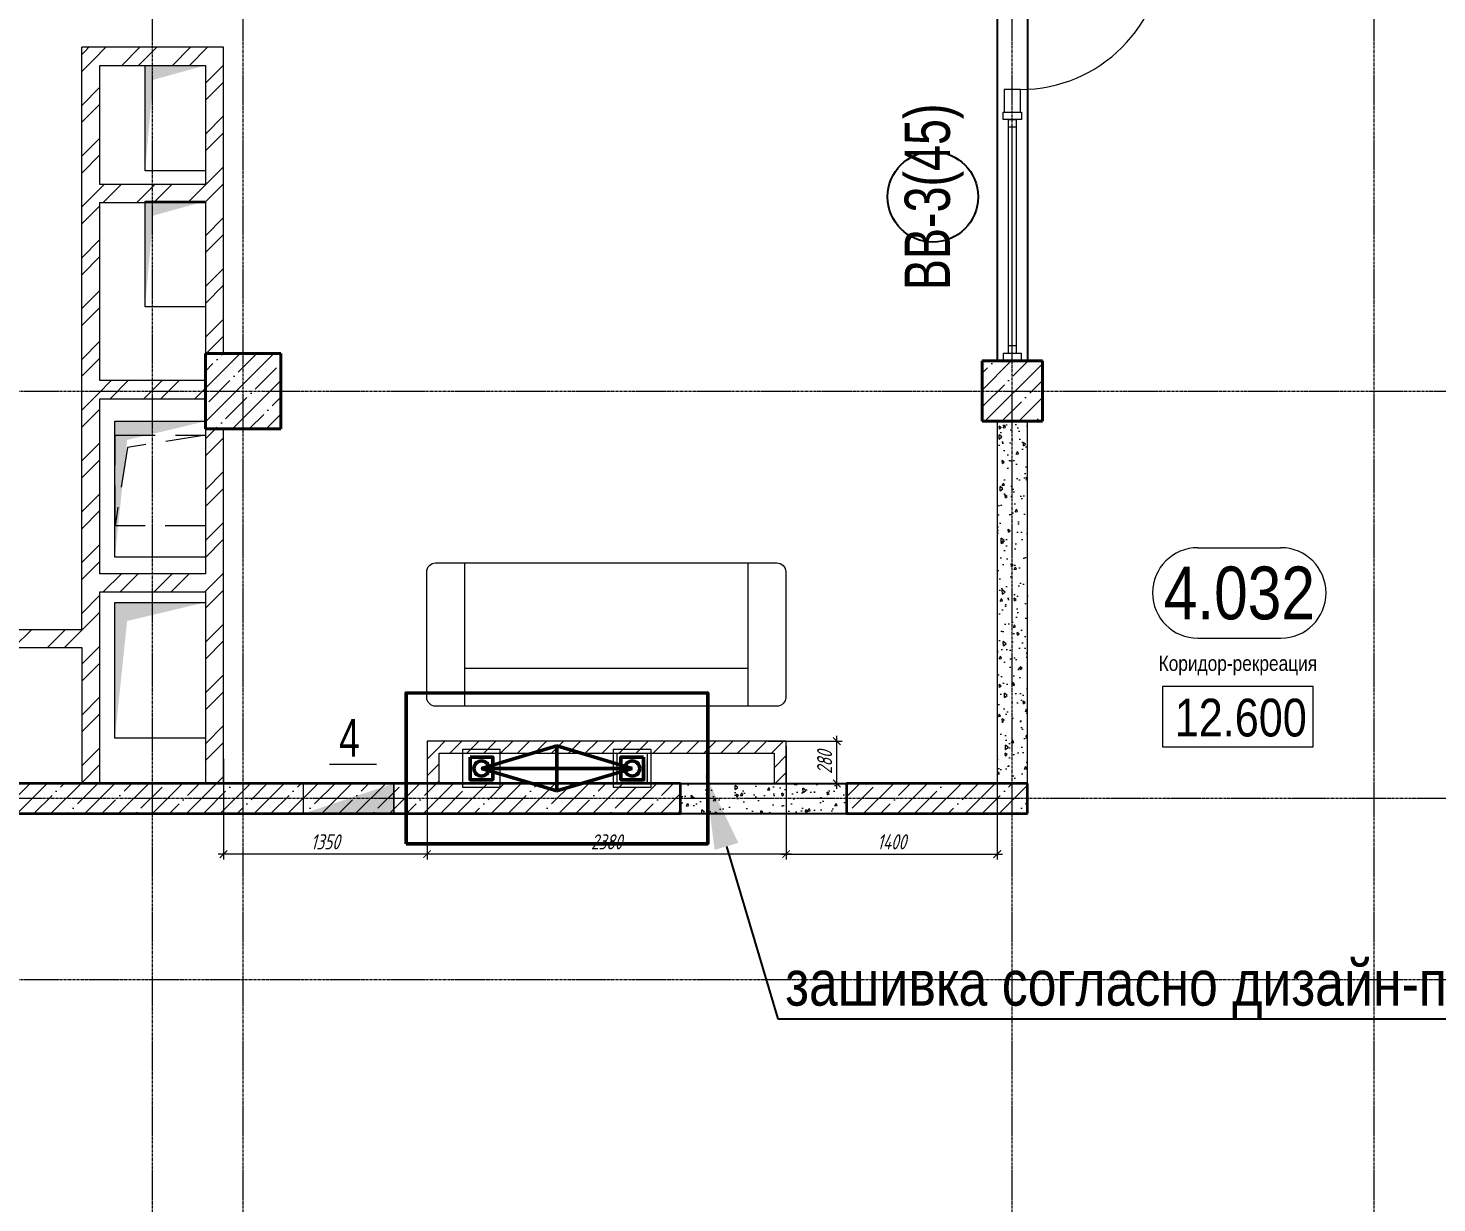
# Model space of a CAD drawing. Header units: millimetres. Extents: x -231292 to 573618, y -153144 to 564035.
# Drawn here: x 114704 to 124043, y 439722 to 447508 of the extents above; entities that cross this region are included whole.
import ezdxf
from ezdxf import colors
from ezdxf.entities.mleader import LeaderData, LeaderLine
from ezdxf.enums import TextEntityAlignment as Align
from ezdxf.math import Vec2, Vec3

# ---------------------------------------------------------------- set-up
doc = ezdxf.new("R2010")
doc.units = ezdxf.units.MM
for name, pattern in [('CENTER2', [28.575, 19.05, -3.175, 3.175, -3.175]), ('HIDDEN', [9.525, 6.35, -3.175]), ('HIDDEN2', [4.7625, 3.175, -1.5875])]:
    doc.linetypes.add(name, pattern=pattern)
doc.layers.get('0').update_dxf_attribs({"color": 250})
doc.layers.get('Defpoints').update_dxf_attribs({"color": 250})
for name, color, linetype, lineweight in [('A-Wall-Open', 250, 'Continuous', 5), ('АР_Area', 250, 'Continuous', 5), ('АР_Витраж', 250, 'Continuous', 13), ('АР_Витраж марка', 250, 'Continuous', 9), ('АР_Двери_витраж', 250, 'Continuous', 9), ('АР_Колонны', 250, 'Continuous', 35), ('АР_Отв. марка', 250, 'Continuous', 9), ('АР_Отметка', 7, 'Continuous', 13), ('АР_Стены ЖБ', 250, 'Continuous', 35), ('АР_Стены кирпич', 250, 'Continuous', 20), ('АР_Стены ПЕНОблок', 250, 'Continuous', 20), ('АР_Штриховка', 250, 'Continuous', 0), ('ВК_Шахты', 5, 'Continuous', 9), ('ОВ_Классы', 250, 'Continuous', 0), ('ОВ_Отверстия', 250, 'Continuous', 5), ('ОВ_Шахты_блок 4.1', 250, 'Continuous', 5), ('Правки_АЛ', 250, 'Continuous', 60), ('Разуклонка', 250, 'Continuous', 0), ('РД_Воронки с кровли', 250, 'Continuous', 18), ('РД_Оси_100', 250, 'Continuous', 0), ('РД_проем_инж перемыч_фахверк', 250, 'Continuous', 18)]:
    doc.layers.add(name, color=color, linetype=linetype, lineweight=lineweight)
doc.layers.add('АР_Делит', color=250, linetype='Continuous', lineweight=0, plot=False)
doc.layers.add('РД_Проем', color=250, linetype='Continuous', lineweight=0, plot=False)
doc.layers.add('РД_Витраж_вн', color=250, linetype='Continuous')
doc.styles.add('Arial0', font='arial.ttf')
doc.styles.add('Arial_09', font='ARIALN.TTF', dxfattribs={"width": 0.9})
doc.styles.add('Arial_Narrow_08', font='ARIALN.TTF', dxfattribs={"width": 0.8})
doc.styles.add('style1', font='ARIALN.TTF')
doc.styles.add('T_dim', font='romans.shx', dxfattribs={"width": 0.7, "oblique": 15})
doc.dimstyles.new('1-50', dxfattribs={"dimscale": 50, "dimtxt": 2, "dimasz": 1, "dimexe": 0.7, "dimexo": 0.6, "dimtad": 1, "dimdec": 0, "dimlfac": -1, "dimtxsty": 'T_dim', "dimblk1": 'ARCHTICK', "dimblk2": 'ARCHTICK', "dimsah": 1, "dimcen": 0, "dimdle": 0.7, "dimclrd": 256, "dimclre": 256, "dimadec": 0, "dimazin": 0, "dimtfac": 1, "dimtdec": 0, "dimtmove": 1, "dimatfit": 3, "dimfxl": 25, "dimlwd": -1, "dimlwe": -1, "dimarcsym": 2})
pattern_1 = [(45, (50428.77, 366201.75), (-112.2532, 112.2532), []), (45, (50541.02, 366201.75), (-112.2532, 112.2532), [198.4375, -39.6875, 0, -39.6875])]
pattern_2 = [(45, (50428.77, 366201.75), (-168.3798, 168.3798), []), (45, (50541.02, 366201.75), (-168.3798, 168.3798), [])]
pattern_3 = [(45, (50428.77, 366201.75), (-168.3798, 168.3798), []), (45, (50541.02, 366201.75), (-168.3798, 168.3798), [])]

# ---------------------------------------------------------------- blocks, each defined once
blk = doc.blocks.new('ап')
at = {"layer": 'Разуклонка', "color": 3, "lineweight": 50, "ltscale": 2}
for p, q in [((241698, 224056.8), (242198, 224207.4)), ((242198, 224207.4), (242698, 224057.4)), ((242198, 224207.4), (242198, 223907.3)), ((241698, 224056.8), (242698, 224057.4)), ((242198, 223907.4), (241698, 224056.8)), ((242698, 224057.4), (242198, 223907.4))]:
    blk.add_line(p, q, dxfattribs=at)
at = {"layer": 'Разуклонка', "color": 3, "lineweight": 50}
for points in [[(241198, 223556.8), (241198, 224556.8), (243198, 224557.4), (243198, 223557.4)], [(241623, 224132.4), (241623, 223982.4), (241773, 223982.4), (241773, 224132.4)]]:
    blk.add_lwpolyline(points, close=True, dxfattribs=at)
at = {"layer": 'Разуклонка', "color": 3, "linetype": 'Continuous', "lineweight": 50}
blk.add_lwpolyline([(242773, 224132.4), (242623, 224132.4), (242623, 223982.4), (242773, 223982.4)], close=True, dxfattribs=at)
at = {"layer": 'Разуклонка', "color": 3, "lineweight": 50}
for centre in [(241698, 224056.8), (242698, 224056.8)]:
    blk.add_circle(centre, 50, dxfattribs=at)
blk = doc.blocks.new('Отметка_план')
at = {"color": 7}
blk.add_lwpolyline([(0, 0), (10, 0), (10, 4), (0, 4)], close=True, dxfattribs=at)
at = {"style": 'Arial_Narrow_08', "width": 0.8}
blk.add_attdef('OTMG', text='', height=2.5, dxfattribs=at).set_placement((9.062, 0.702), align=Align.RIGHT)
blk = doc.blocks.new('otv')
at = {"linetype": 'Continuous'}
blk.add_lwpolyline([(0, -1), (0, 0), (1, 0), (1, -1)], close=True, dxfattribs=at)
blk.add_solid([(0, -1), (0, 0), (0.135, -0.137), (1, 0)], dxfattribs=at)
blk = doc.blocks.new('otv пунктир')
at = {"linetype": 'HIDDEN', "ltscale": 0.07}
blk.add_lwpolyline([(0, 0), (0, 1), (1, 1), (1, 0)], close=True, dxfattribs=at)
blk.add_lwpolyline([(0, 1), (0.135, 0.137), (1, 0)], dxfattribs=at)
blk = doc.blocks.new('СОШ_2200_АР_ОСИ_М100_28.05.24')
at = {"layer": 'РД_Оси_100', "linetype": 'CENTER2'}
for p, q in [((65100, -6155), (65100, 139938.679)), ((73200, -6155), (73200, 139938.679)), ((70800, -6155), (70800, 90900)), ((-5954.958, 78900), (119910, 78900)), ((119910, 76200), (-5954.958, 76200)), ((-5954.958, 75000), (119910, 75000))]:
    blk.add_line(p, q, dxfattribs=at)
blk.add_lwpolyline([(65700, -6155), (65700, 139938.679)], dxfattribs=at)
blk = doc.blocks.new('диван')
at = {"layer": 'АР_Делит'}
blk.add_lwpolyline([(39177.3, 600.9), (41439.3, 600.9, -0.414214), (41498.3, 541.9), (41498.3, -290.1, -0.414214), (41439.3, -349.1), (39177.3, -349.1, -0.414214), (39118.3, -290.1), (39118.3, 541.9, -0.414214)], format="xyb", close=True, dxfattribs=at)
for points in [[(39368.3, -349.1), (39368.3, 600.9)], [(41248.3, -349.1), (41248.3, 600.9)], [(39368.3, 350.9), (41248.3, 350.9)]]:
    blk.add_lwpolyline(points, dxfattribs=at)
blk = doc.blocks.new('_ArchTick')
at = {"color": 0, "linetype": 'ByBlock', "const_width": 0.15}
blk.add_lwpolyline([(-0.5, -0.5), (0.5, 0.5)], dxfattribs=at)
blk = doc.blocks.new('*D1079')
at = {"layer": 'Defpoints', "color": 0, "transparency": 16777216}
for p in [(119728.8, 442781.8), (121128.8, 442781.8), (121128.8, 442033.2)]:
    blk.add_point(p, dxfattribs=at)
at = {"layer": 'АР_Делит', "transparency": 16777216}
for p, q in [((119728.8, 442751.8), (119728.8, 441998.2)), ((121128.8, 442751.8), (121128.8, 441998.2)), ((119693.8, 442033.2), (121163.8, 442033.2))]:
    blk.add_line(p, q, dxfattribs=at)
at = {"layer": 'АР_Делит', "transparency": 16777216, "xscale": 50, "yscale": 50, "zscale": 50, "rotation": 180}
blk.add_blockref('_ArchTick', (119728.8, 442033.2), dxfattribs=at)
at = {"layer": 'АР_Делит', "transparency": 16777216, "xscale": 50, "yscale": 50, "zscale": 50}
blk.add_blockref('_ArchTick', (121128.8, 442033.2), dxfattribs=at)
at = {"layer": 'АР_Делит', "color": 0, "lineweight": 5, "transparency": 16777216, "insert": (120428.8, 442114.4), "char_height": 100, "attachment_point": 5, "style": 'T_dim'}
blk.add_mtext('1400', dxfattribs=at)
blk = doc.blocks.new('*D1080')
at = {"layer": 'Defpoints', "color": 0, "transparency": 16777216}
for p in [(117348.7, 442781.8), (119728.8, 442781.8), (117348.7, 442033.2)]:
    blk.add_point(p, dxfattribs=at)
at = {"layer": 'АР_Делит', "transparency": 16777216}
for p, q in [((117348.7, 442751.8), (117348.7, 441998.2)), ((119728.8, 442751.8), (119728.8, 441998.2)), ((119763.8, 442033.2), (117313.7, 442033.2))]:
    blk.add_line(p, q, dxfattribs=at)
at = {"layer": 'АР_Делит', "transparency": 16777216, "xscale": 50, "yscale": 50, "zscale": 50, "rotation": 180}
blk.add_blockref('_ArchTick', (117348.7, 442033.2), dxfattribs=at)
at = {"layer": 'АР_Делит', "transparency": 16777216, "xscale": 50, "yscale": 50, "zscale": 50}
blk.add_blockref('_ArchTick', (119728.8, 442033.2), dxfattribs=at)
at = {"layer": 'АР_Делит', "color": 0, "lineweight": 5, "transparency": 16777216, "insert": (118538.7, 442114.4), "char_height": 100, "attachment_point": 5, "style": 'T_dim'}
blk.add_mtext('2380', dxfattribs=at)
blk = doc.blocks.new('*D1081')
at = {"layer": 'Defpoints', "color": 0, "transparency": 16777216}
for p in [(115998.8, 442694.2), (117348.7, 442694.2), (115998.8, 442033.2)]:
    blk.add_point(p, dxfattribs=at)
at = {"layer": 'АР_Делит', "transparency": 16777216}
for p, q in [((115998.8, 442664.2), (115998.8, 441998.2)), ((117348.7, 442664.2), (117348.7, 441998.2)), ((117383.7, 442033.2), (115963.8, 442033.2))]:
    blk.add_line(p, q, dxfattribs=at)
at = {"layer": 'АР_Делит', "transparency": 16777216, "xscale": 50, "yscale": 50, "zscale": 50, "rotation": 180}
blk.add_blockref('_ArchTick', (115998.8, 442033.2), dxfattribs=at)
at = {"layer": 'АР_Делит', "transparency": 16777216, "xscale": 50, "yscale": 50, "zscale": 50}
blk.add_blockref('_ArchTick', (117348.7, 442033.2), dxfattribs=at)
at = {"layer": 'АР_Делит', "color": 0, "lineweight": 5, "transparency": 16777216, "insert": (116673.7, 442114.4), "char_height": 100, "attachment_point": 5, "style": 'T_dim'}
blk.add_mtext('1350', dxfattribs=at)
blk = doc.blocks.new('*D1082')
at = {"layer": 'Defpoints', "color": 0, "transparency": 16777216}
for p in [(119578.8, 442781.8), (120065.4, 442781.8), (119578.8, 442501.8)]:
    blk.add_point(p, dxfattribs=at)
at = {"layer": 'АР_Делит', "transparency": 16777216}
for p, q in [((120065.4, 442466.8), (120065.4, 442816.8)), ((119608.8, 442781.8), (120100.4, 442781.8)), ((119608.8, 442501.8), (120100.4, 442501.8))]:
    blk.add_line(p, q, dxfattribs=at)
at = {"layer": 'АР_Делит', "transparency": 16777216, "xscale": 50, "yscale": 50, "zscale": 50}
for p, rotation in [((120065.4, 442781.8), 90), ((120065.4, 442501.8), 270)]:
    blk.add_blockref('_ArchTick', p, dxfattribs=dict(at, rotation=rotation))
at = {"layer": 'АР_Делит', "color": 0, "lineweight": 5, "transparency": 16777216, "insert": (119984.1, 442641.8), "char_height": 100, "attachment_point": 5, "rotation": 90, "style": 'T_dim'}
blk.add_mtext('280', dxfattribs=at)
blk = doc.blocks.new('A$Cd58bfb5e')
at = {"layer": 'РД_Воронки с кровли', "lineweight": 0, "ltscale": 2}
for p, q in [((-500, -0.3), (0, 149.7)), ((0, -150.3), (0, 149.8)), ((0, 149.7), (500, 0.3)), ((500, 0.3), (-500, -0.3)), ((500, 0.3), (0, -150.3)), ((0, -150.3), (-500, -0.3))]:
    blk.add_line(p, q, dxfattribs=at)
at = {"layer": 'РД_Воронки с кровли'}
for points in [[(1000, 500.3), (1000, -499.7), (-1000, -500.3), (-1000, 499.7)], [(625, -125.3), (625, 124.7), (375, 124.7), (375, -125.3)]]:
    blk.add_lwpolyline(points, close=True, dxfattribs=at)
at = {"layer": 'РД_Воронки с кровли', "linetype": 'Continuous', "lineweight": 0}
blk.add_lwpolyline([(-625, -125.3), (-375, -125.3), (-375, 124.7), (-625, 124.7)], close=True, dxfattribs=at)
at = {"layer": 'РД_Воронки с кровли', "lineweight": 0}
for centre in [(-500, 0.3), (500, 0.3)]:
    blk.add_circle(centre, 50, dxfattribs=at)
blk = doc.blocks.new('воронки с кровли')
at = {"layer": 'РД_Воронки с кровли', "lineweight": 70, "rotation": 180}
blk.add_blockref('A$Cd58bfb5e', (-163671.3, 268672.3), dxfattribs=at)
blk = doc.blocks.new('MOK-МаркаПом_овал_ареал')
for p, q in [((-2.75, 3), (2.75, 3)), ((-2.75, -3), (2.75, -3))]:
    blk.add_line(p, q)
for centre, radius, start, end in [((-2.75, 0), 3, 90, 270), ((2.75, 0), 3, 270, 90), ((-3.75, 0), 3.5, 0, 0.00095)]:
    blk.add_arc(centre, radius, start, end)
at = {"color": 0, "style": 'style1'}
blk.add_attdef('АР-ПОМЕЩЕНИЕ:НОМЕР', text='', height=3.5, dxfattribs=at).set_placement((0, 0), align=Align.MIDDLE)
at = {"layer": 'Defpoints', "color": 2, "style": 'style1'}
blk.add_attdef('АР-ПОМЕЩЕНИЕ:НАИМЕНОВАНИЕ', text='', height=1, dxfattribs=at).set_placement((-0.094, -4.814), align=Align.MIDDLE)
blk = doc.blocks.new('MOK-МаркаПроема инж.')
blk.add_line((-1.328, -1.754), (1.802, -1.754))
at = {"color": 0, "style": 'Arial0', "width": 0.7}
blk.add_attdef('АР-ПРОЕМ:Коробка', text='', height=2.5, dxfattribs=at).set_placement((0, 0), align=Align.MIDDLE)
blk = doc.blocks.new('МаркаВитража1')
at = {"layer": 'Defpoints'}
blk.add_circle((0, 0), 3, dxfattribs=at)
at = {"color": 0, "linetype": 'ByBlock', "lineweight": -2, "style": 'Arial_09', "width": 0.9}
blk.add_attdef('АР-ОКНО:НАИМЕНОВАНИЕ', text='', height=3, dxfattribs=at).set_placement((0, 0), align=Align.MIDDLE)

msp = doc.modelspace()

# ---------------------------------------------------------------- hatches: boundary and pattern name
at = {"layer": 'АР_Штриховка', "linetype": 'Continuous', "lineweight": 0}
h = msp.add_hatch(dxfattribs=at)
h.set_pattern_fill('ANSI32', color=256, scale=25, style=0)
h.set_pattern_definition(pattern_2)
h.paths.add_polyline_path([(115058.768, 447381.171), (115178.768, 447261.171), (115878.768, 447261.171), (115998.768, 447381.171)], flags=0)
h = msp.add_hatch(dxfattribs=at)
h.set_pattern_fill('ANSI32', color=256, scale=25, style=0)
h.set_pattern_definition(pattern_3)
h.paths.add_polyline_path([(115058.768, 442501.752), (115178.768, 442501.752), (115178.768, 443401.752), (115088.768, 443441.752), (115058.768, 443401.752)], flags=0)
h.paths.add_polyline_path([(115058.768, 445171.732), (115148.768, 445131.732), (115178.768, 445171.732), (115178.768, 446351.753), (115148.768, 446391.753), (115058.768, 446351.753)], flags=0)
h.paths.add_polyline_path([(115058.768, 446351.753), (115148.768, 446391.753), (115178.768, 446471.753), (115178.768, 447261.171), (115058.768, 447381.171)], flags=0)
h.paths.add_polyline_path([(115058.768, 443521.752), (115088.768, 443441.752), (115178.768, 443401.752), (115178.768, 443771.732), (115148.768, 443811.732), (115058.768, 443771.732)], flags=0)
h.paths.add_polyline_path([(115058.768, 443771.732), (115148.768, 443811.732), (115178.768, 443891.732), (115178.768, 445051.732), (115148.768, 445131.732), (115058.768, 445171.732)], flags=0)
h = msp.add_hatch(dxfattribs=at)
h.set_pattern_fill('ANSI32', color=256, scale=25, angle=-360, style=0)
h.set_pattern_definition([(45, (50428.77, 366201.75), (-168.3798, 168.3798), []), (45, (50541.02, 366201.75), (-168.3798, 168.3798), [])])
h.paths.add_polyline_path([(115998.768, 447381.171), (115878.768, 447261.171), (115878.768, 446471.753), (115908.768, 446391.753), (115998.768, 446351.753)], flags=0)
h.paths.add_polyline_path([(115998.768, 446351.753), (115908.768, 446391.753), (115878.768, 446351.753), (115878.768, 445351.753), (115998.768, 445351.753)], flags=0)
h = msp.add_hatch(dxfattribs=at)
h.set_pattern_fill('ANSI32', color=256, scale=25, style=0)
h.set_pattern_definition(pattern_3)
h.paths.add_polyline_path([(115178.768, 446471.753), (115148.768, 446391.753), (115178.768, 446351.753), (115878.768, 446351.753), (115908.768, 446391.753), (115878.768, 446471.753)], flags=0)
at = {"layer": 'АР_Штриховка', "linetype": 'Continuous', "lineweight": 5}
h = msp.add_hatch(dxfattribs=at)
h.set_pattern_fill('ANSI35', color=256, scale=25, style=0)
h.set_pattern_definition(pattern_1)
h.paths.add_polyline_path([(115878.768, 444851.753), (116378.768, 444851.753), (116378.768, 445351.753), (115878.768, 445351.753)], flags=0)
h = msp.add_hatch(dxfattribs=at)
h.set_pattern_fill('ANSI35', color=256, scale=25, style=0)
h.set_pattern_definition(pattern_1)
h.paths.add_polyline_path([(121028.768, 444901.753), (121428.768, 444901.753), (121428.768, 445301.753), (121028.768, 445301.753)], flags=0)
at = {"layer": 'АР_Штриховка', "linetype": 'Continuous', "lineweight": 0}
h = msp.add_hatch(dxfattribs=at)
h.set_pattern_fill('ANSI32', color=256, scale=25, angle=-360, style=0)
h.set_pattern_definition([(45, (50428.77, 366201.75), (-168.3798, 168.3798), []), (45, (50541.02, 366201.75), (-168.3798, 168.3798), [])])
h.paths.add_polyline_path([(115878.768, 445051.732), (115878.768, 445171.732), (115178.768, 445171.732), (115148.768, 445131.732), (115178.768, 445051.732)], flags=0)
h = msp.add_hatch(dxfattribs=at)
h.set_pattern_fill('ANSI32', color=256, scale=25, angle=-360, style=0)
h.set_pattern_definition([(45, (50428.77, 366201.75), (-168.3798, 168.3798), []), (45, (50541.02, 366201.75), (-168.3798, 168.3798), [])])
h.paths.add_polyline_path([(115998.767, 444851.753), (115878.767, 444851.753), (115878.767, 443891.732), (115908.767, 443811.732), (115998.767, 443771.732)], flags=0)
h.paths.add_polyline_path([(115998.767, 443771.732), (115908.767, 443811.732), (115878.767, 443771.732), (115878.768, 442501.752), (115998.768, 442501.752)], flags=0)
h = msp.add_hatch(dxfattribs=at)
h.set_pattern_fill('AR-CONC', color=256, angle=45, style=0)
h.set_pattern_definition([(95, (50428.77, 366201.75), (140.09465, 117.55338), [19.05, -209.55]), (40, (50428.77, 366201.75), (-160.01845, 110.17673), [15.24, -167.6406]), (145.45144, (50440.44, 366211.55), (-19.9238, 227.7301), [16.19, -178.09024]), (91.1842, (50392.85, 366237.67), (221.41024, 161.9534), [28.575, -314.325]), (141.63556, (50411.3, 366251.17), (-7.0866, 342.82676), [24.285, -267.1356]), (36.18415, (50392.85, 366237.67), (-7.0866, 342.8268), [22.86, -251.4597]), (66, (50419.79, 366246.65), (179.51998, 34.89515), [19.05, -209.55]), (11, (50419.79, 366246.65), (-86.53993, 173.9412), [15.24, -167.64]), (116.45145, (50434.75, 366249.56), (92.98005, 208.83634), [16.19, -178.08994]), (82.5, (50428.77, 366201.75), (-57.60547, 61.973414), [0, -165.608, 0, -170.18, 0, -168.275]), (52.5, (50428.77, 366201.75), (-23.58973, 118.087), [0, -97.028, 0, -161.798, 0, -64.135]), (12.5, (50388.716, 366161.7), (99.927863, 91.826196), [0, -63.5, 0, -198.12, 0, -262.89]), (2.5, (50370.76, 366143.74), (86.7639, 122.72239), [0, -82.55, 0, -131.572, 0, -186.69])])
h.paths.add_polyline_path([(121128.768, 442501.752), (121328.768, 442501.752), (121328.768, 444901.753), (121128.768, 444901.753)], flags=0)
h = msp.add_hatch(dxfattribs=at)
h.set_pattern_fill('ANSI32', color=256, scale=25, style=0)
h.set_pattern_definition(pattern_2)
h.paths.add_polyline_path([(115178.768, 443891.732), (115148.768, 443811.732), (115178.768, 443771.732), (115878.767, 443771.732), (115908.767, 443811.732), (115878.767, 443891.732)], flags=0)
h = msp.add_hatch(dxfattribs=at)
h.set_pattern_fill('ANSI32', color=256, scale=25, style=0)
h.set_pattern_definition(pattern_3)
h.paths.add_polyline_path([(112828.768, 443521.752), (112788.768, 443431.752), (112828.768, 443401.752), (115058.768, 443401.752), (115088.768, 443441.752), (115058.768, 443521.752)], flags=0)
h.paths.add_polyline_path([(108527.536, 443521.752), (108527.536, 443401.752), (110698.768, 443401.752), (110738.768, 443431.752), (110698.768, 443521.752)], flags=0)
h.paths.add_polyline_path([(110698.768, 443521.752), (110738.768, 443431.752), (110818.768, 443401.752), (112708.768, 443401.752), (112788.768, 443431.752), (112828.768, 443521.752)], flags=0)
at = {"layer": 'АР_Штриховка', "linetype": 'Continuous', "lineweight": 0, "ltscale": 0.5}
h = msp.add_hatch(dxfattribs=at)
h.set_pattern_fill('ANSI31', color=256, scale=25, style=0)
h.set_pattern_definition([(45, (50428.77, 366201.75), (-56.1266, 56.1266), [])])
h.paths.add_polyline_path([(117348.655, 442502.017), (117428.655, 442502.017), (117428.655, 442701.752), (117348.655, 442781.752)], flags=0)
h = msp.add_hatch(dxfattribs=at)
h.set_pattern_fill('ANSI31', color=256, scale=25, angle=-360, style=0)
h.set_pattern_definition([(45, (50428.77, 366201.75), (-56.1266, 56.1266), [])])
h.paths.add_polyline_path([(117348.655, 442781.752), (117428.655, 442701.752), (119648.768, 442701.752), (119728.768, 442781.752)], flags=0)
h = msp.add_hatch(dxfattribs=at)
h.set_pattern_fill('ANSI31', color=256, scale=25, angle=-360, style=0)
h.set_pattern_definition([(45, (50428.77, 366201.75), (-56.1266, 56.1266), [])])
h.paths.add_polyline_path([(119728.768, 442781.752), (119648.768, 442701.752), (119648.768, 442501.752), (119728.768, 442501.752)], flags=0)
at = {"layer": 'АР_Штриховка', "linetype": 'Continuous', "lineweight": 5}
h = msp.add_hatch(dxfattribs=at)
h.set_pattern_fill('ANSI35', color=256, scale=25, angle=-359.9999995, style=0)
h.set_pattern_definition([(45, (50428.77, 366201.75), (-112.2532, 112.2532), []), (45, (50541.02, 366201.75), (-112.2532, 112.2532), [198.4375, -39.6875, 0, -39.6875])])
h.paths.add_polyline_path([(112828.767, 442501.753), (112828.767, 442301.753), (119028.767, 442301.753), (119028.767, 442501.753)], flags=0)
h.paths.add_polyline_path([(120128.767, 442501.753), (120128.767, 442301.753), (121328.767, 442301.753), (121328.767, 442501.753)], flags=0)
at = {"layer": 'АР_Штриховка', "linetype": 'Continuous', "lineweight": 0}
h = msp.add_hatch(dxfattribs=at)
h.set_pattern_fill('AR-CONC', color=256, angle=-314.9999995, style=0)
h.set_pattern_definition([(95, (50428.77, 366201.75), (140.09465, 117.55338), [19.05, -209.55]), (40, (50428.77, 366201.75), (-160.01845, 110.17673), [15.24, -167.6406]), (145.45145, (50440.44, 366211.55), (-19.9238, 227.7301), [16.19, -178.09024]), (91.1842, (50392.85, 366237.67), (221.41024, 161.9534), [28.575, -314.325]), (141.63556, (50411.3, 366251.17), (-7.0866, 342.82676), [24.285, -267.1356]), (36.18415, (50392.85, 366237.67), (-7.0866, 342.8268), [22.86, -251.4597]), (66, (50419.79, 366246.65), (179.51998, 34.89515), [19.05, -209.55]), (11, (50419.79, 366246.65), (-86.53993, 173.9412), [15.24, -167.64]), (116.45145, (50434.75, 366249.56), (92.98005, 208.83634), [16.19, -178.08994]), (82.5, (50428.77, 366201.75), (-57.60547, 61.973413), [0, -165.608, 0, -170.18, 0, -168.275]), (52.5, (50428.77, 366201.75), (-23.58973, 118.087), [0, -97.028, 0, -161.798, 0, -64.135]), (12.5, (50388.716, 366161.7), (99.92786, 91.826196), [0, -63.5, 0, -198.12, 0, -262.89]), (2.5, (50370.76, 366143.74), (86.7639, 122.7224), [0, -82.55, 0, -131.572, 0, -186.69])])
h.paths.add_polyline_path([(119028.767, 442501.753), (119028.767, 442301.753), (120128.767, 442301.753), (120128.767, 442501.753)], flags=0)
at = {"layer": 'ОВ_Отверстия', "linetype": 'Continuous', "lineweight": 5}
for points in [[(117128.768, 442301.752), (117128.768, 442501.752), (116828.768, 442401.752)], [(116528.768, 442301.752), (117128.768, 442301.752), (116828.768, 442401.752)]]:
    msp.add_hatch(color=256, dxfattribs=at).paths.add_polyline_path(points, flags=0)

# ---------------------------------------------------------------- linework, layer by layer
at = {"layer": 'A-Wall-Open', "linetype": 'Continuous', "lineweight": 25}
for p, q in [((119028.768, 442501.752), (120128.768, 442501.752)), ((119028.768, 442301.752), (120128.768, 442301.752))]:
    msp.add_line(p, q, dxfattribs=at)
at = {"layer": 'АР_Витраж', "linetype": 'Continuous', "lineweight": 5}
for p, q in [((121128.768, 445301.753), (121128.768, 446951.753)), ((121328.768, 445301.753), (121328.768, 446951.753))]:
    msp.add_line(p, q, dxfattribs=at)
at = {"layer": 'АР_Витраж', "linetype": 'Continuous', "lineweight": 13}
for p, q in [((121253.768, 446851.753), (121203.768, 446851.753)), ((121228.768, 445401.753), (121228.768, 446851.753)), ((121253.768, 445401.753), (121203.768, 445401.753))]:
    msp.add_line(p, q, dxfattribs=at)
for points in [[(121168.768, 446901.753), (121168.768, 446951.753), (121288.768, 446951.753), (121288.768, 446901.753)], [(121253.768, 445351.753), (121203.768, 445351.753), (121203.768, 446901.753), (121253.768, 446901.753)], [(121168.768, 445351.753), (121168.768, 445301.753), (121288.768, 445301.753), (121288.768, 445351.753)]]:
    msp.add_lwpolyline(points, close=True, dxfattribs=at)
at = {"layer": 'АР_Двери_витраж', "linetype": 'Continuous', "lineweight": 9}
msp.add_lwpolyline([(121173.768, 447101.752), (121173.768, 446951.752), (121283.768, 446951.752), (121283.768, 447101.752)], close=True, dxfattribs=at)
msp.add_arc((121283.768, 448051.752), 950, 270, 0, dxfattribs=at)
at = {"layer": 'АР_Колонны', "linetype": 'HIDDEN2', "lineweight": 25}
for p, q in [((115878.768, 445351.753), (116378.768, 445351.753)), ((115878.768, 444851.753), (115878.768, 445351.753)), ((116378.768, 445351.753), (116378.768, 444851.753)), ((121028.768, 445301.753), (121428.768, 445301.753)), ((121028.768, 444901.753), (121028.768, 445301.753)), ((121428.768, 445301.753), (121428.768, 444901.753)), ((116378.768, 444851.753), (115878.768, 444851.753)), ((121428.768, 444901.753), (121028.768, 444901.753))]:
    msp.add_line(p, q, dxfattribs=at)
at = {"layer": 'АР_Колонны', "linetype": 'Continuous', "lineweight": 35}
for p, q in [((116378.768, 445351.753), (115878.768, 445351.753)), ((115878.768, 445351.753), (115878.768, 444851.753)), ((116378.768, 444851.753), (116378.768, 445351.753)), ((121428.768, 445301.753), (121028.768, 445301.753)), ((121028.768, 445301.753), (121028.768, 444901.753)), ((121428.768, 444901.753), (121428.768, 445301.753)), ((115878.768, 444851.753), (116378.768, 444851.753)), ((121028.768, 444901.753), (121428.768, 444901.753))]:
    msp.add_line(p, q, dxfattribs=at)
at = {"layer": 'АР_Стены ЖБ', "linetype": 'Continuous', "lineweight": 40}
for p, q in [((116378.768, 445351.753), (115878.768, 445351.753)), ((115878.768, 445351.753), (115878.768, 444851.753)), ((116378.768, 444851.753), (116378.768, 445351.753)), ((121428.768, 445301.753), (121028.768, 445301.753)), ((121028.768, 445301.753), (121028.768, 444901.753)), ((121428.768, 444901.753), (121428.768, 445301.753)), ((115878.768, 444851.753), (116378.768, 444851.753)), ((121028.768, 444901.753), (121428.768, 444901.753))]:
    msp.add_line(p, q, dxfattribs=at)
at = {"layer": 'АР_Стены ЖБ', "linetype": 'Continuous', "lineweight": 35}
for p, q in [((119028.768, 442501.752), (112828.768, 442501.752)), ((119028.768, 442301.752), (119028.768, 442501.752)), ((120128.768, 442501.752), (120128.768, 442301.752)), ((121328.768, 442501.752), (120128.768, 442501.752)), ((121328.768, 442301.752), (121328.768, 442501.752)), ((112828.768, 442301.752), (119028.768, 442301.752)), ((120128.768, 442301.752), (121328.768, 442301.752))]:
    msp.add_line(p, q, dxfattribs=at)
at = {"layer": 'АР_Стены ЖБ', "linetype": 'Continuous', "lineweight": 15}
for p, q in [((116528.768, 442301.752), (116528.768, 442501.752)), ((117128.768, 442501.752), (117128.768, 442301.752))]:
    msp.add_line(p, q, dxfattribs=at)
at = {"layer": 'АР_Стены кирпич', "linetype": 'Continuous', "lineweight": 20}
for p, q in [((115998.768, 447381.171), (115058.768, 447381.171)), ((115058.768, 443521.752), (115058.768, 447381.171)), ((115998.768, 445351.753), (115998.768, 447381.171)), ((115178.768, 447261.171), (115878.768, 447261.171)), ((115178.768, 446471.753), (115178.768, 447261.171)), ((115878.768, 447261.171), (115878.768, 446471.753)), ((115878.768, 446471.753), (115178.768, 446471.753)), ((115178.768, 445171.732), (115178.768, 446351.753)), ((115178.768, 446351.753), (115878.768, 446351.753)), ((115878.768, 446351.753), (115878.768, 445351.753)), ((115878.768, 445351.753), (115998.768, 445351.753)), ((115878.768, 445171.732), (115178.768, 445171.732)), ((115878.768, 445051.732), (115878.768, 445171.732)), ((115178.768, 443891.732), (115178.768, 445051.732)), ((115178.768, 445051.732), (115878.768, 445051.732)), ((115998.767, 444851.753), (115878.767, 444851.753)), ((115878.767, 444851.753), (115878.767, 443891.732)), ((115998.768, 442501.752), (115998.767, 444851.753)), ((115878.767, 443891.732), (115178.768, 443891.732)), ((115178.768, 442501.752), (115178.768, 443771.732)), ((115178.768, 443771.732), (115878.767, 443771.732)), ((115878.767, 443771.732), (115878.768, 442501.752)), ((108527.536, 443521.752), (115058.768, 443521.752)), ((112828.768, 443401.752), (115058.768, 443401.752)), ((115058.768, 443401.752), (115058.768, 442501.752)), ((115058.768, 442501.752), (115178.768, 442501.752)), ((115878.768, 442501.752), (115998.768, 442501.752))]:
    msp.add_line(p, q, dxfattribs=at)
at = {"layer": 'АР_Стены ПЕНОблок', "linetype": 'Continuous', "lineweight": 20}
for p, q in [((121328.768, 444901.753), (121128.768, 444901.753)), ((121128.768, 444901.753), (121128.768, 442501.752)), ((121328.768, 442501.752), (121328.768, 444901.753)), ((117348.655, 442781.752), (117348.655, 442502.017)), ((119728.768, 442781.752), (117348.655, 442781.752)), ((117428.655, 442502.017), (117428.655, 442701.752)), ((117428.655, 442701.752), (119648.768, 442701.752)), ((119648.768, 442701.752), (119648.768, 442501.752)), ((119728.768, 442501.752), (119728.768, 442781.752)), ((117348.655, 442502.017), (117428.655, 442502.017)), ((119028.768, 442501.752), (119028.768, 442301.752)), ((120128.768, 442501.752), (119028.768, 442501.752)), ((119648.768, 442501.752), (119728.768, 442501.752)), ((120128.768, 442301.752), (120128.768, 442501.752)), ((121128.768, 442501.752), (121328.768, 442501.752)), ((119028.768, 442301.752), (120128.768, 442301.752))]:
    msp.add_line(p, q, dxfattribs=at)
at = {"layer": 'ОВ_Отверстия', "linetype": 'Continuous', "lineweight": 9}
for p, q in [((117128.768, 442501.752), (116528.768, 442501.752)), ((116528.768, 442301.752), (116528.768, 442501.752)), ((117128.768, 442301.752), (117128.768, 442501.752)), ((117128.768, 442301.752), (116528.768, 442301.752))]:
    msp.add_line(p, q, dxfattribs=at)
at = {"layer": 'РД_Витраж_вн', "linetype": 'Continuous', "lineweight": -3}
for p, q in [((121128.768, 448201.752), (121128.768, 445301.752)), ((121328.768, 448201.752), (121328.768, 445301.752))]:
    msp.add_line(p, q, dxfattribs=at)
at = {"layer": 'РД_Проем', "linetype": 'Continuous', "lineweight": 0}
for p, q in [((121128.768, 448201.752), (121128.768, 445301.752)), ((121328.768, 448201.752), (121328.768, 445301.752))]:
    msp.add_line(p, q, dxfattribs=at)
at = {"layer": 'РД_проем_инж перемыч_фахверк', "linetype": 'Continuous', "lineweight": 18}
for p, q in [((121128.768, 448201.752), (121128.768, 445301.752)), ((121328.768, 448201.752), (121328.768, 445301.752))]:
    msp.add_line(p, q, dxfattribs=at)

# ---------------------------------------------------------------- block references
at = {"layer": 'АР_Area', "linetype": 'Continuous', "lineweight": 5, "xscale": 100, "yscale": 100, "zscale": 100}
msp.add_blockref('MOK-МаркаПом_овал_ареал', (122733.834, 443764.255), dxfattribs=at).add_auto_attribs({'АР-ПОМЕЩЕНИЕ:НОМЕР': '4.032', 'АР-ПОМЕЩЕНИЕ:НАИМЕНОВАНИЕ': 'Коридор-рекреация'})
at = {"layer": 'АР_Витраж марка', "linetype": 'Continuous', "lineweight": 9, "xscale": 100, "yscale": 100, "zscale": 100, "rotation": 90}
msp.add_blockref('МаркаВитража1', (120702.076, 446389.597), dxfattribs=at).add_auto_attribs({'АР-ОКНО:НАИМЕНОВАНИЕ': 'ВВ-3(45)'})
at = {"layer": 'АР_Делит', "rotation": 180}
msp.add_blockref('диван', (158844.557, 443614.08), dxfattribs=at)
at = {"layer": 'АР_Отв. марка', "linetype": 'Continuous', "lineweight": 9, "xscale": 100, "yscale": 100, "zscale": 100}
msp.add_blockref('MOK-МаркаПроема инж.', (116833.508, 442804.493, -20), dxfattribs=at).add_auto_attribs({'АР-ПРОЕМ:Коробка': '4'})
at = {"layer": 'АР_Отметка'}
ref = msp.add_blockref('Отметка_план', (122223.971, 442743.169), dxfattribs=dict(at, xscale=100, yscale=100, zscale=100))
ref.add_attrib('OTMG', '12.600', dxfattribs={"layer": '0', "color": 0, "height": 250, "style": 'style1'}).set_placement((123181.389, 443062.986), align=Align.TOP_RIGHT)
at = {"layer": 'ВК_Шахты', "xscale": 200, "yscale": 200, "rotation": 180}
msp.add_blockref('otv', (118808.75, 442501.752), dxfattribs=at)
at = {"layer": 'ОВ_Классы', "xscale": 600, "yscale": 600, "rotation": 270}
msp.add_blockref('otv пунктир', (115279.465, 444809.932), dxfattribs=at)
at = {"layer": 'ОВ_Шахты_блок 4.1'}
for p, xscale, yscale in [((115478.768, 447261.171), 400, 700), ((115478.768, 446361.171), 400, 700), ((115278.767, 444901.753), 600, 900), ((115278.767, 443701.753), 600, 900)]:
    msp.add_blockref('otv', p, dxfattribs=dict(at, xscale=xscale, yscale=yscale))
at = {"layer": 'Правки_АЛ'}
msp.add_blockref('ап', (-123988.94, 218544.063), dxfattribs=at)
at = {"layer": 'РД_Воронки с кровли', "lineweight": 0}
msp.add_blockref('воронки с кровли', (281879.593, 173928.913), dxfattribs=at)
at = {"layer": 'РД_Оси_100'}
msp.add_blockref('СОШ_2200_АР_ОСИ_М100_28.05.24', (50428.768, 366201.753), dxfattribs=at)

# ---------------------------------------------------------------- dimensions: what is measured, and where the dimension line sits
at = {"layer": 'АР_Делит', "lineweight": 5}
dim = msp.add_linear_dim(base=(120065.36, 442781.752), p1=(119578.768, 442501.752), p2=(119578.768, 442781.752), angle=90, dimstyle='1-50', dxfattribs=at)
dim.commit()
dim.dimension.update_dxf_attribs({"geometry": '*D1082', "text_midpoint": (119984.11, 442641.752)})
for base, p1, p2, picture, middle in [((117348.655, 442033.174), (119728.768, 442781.752), (117348.655, 442781.752), '*D1080', (118538.711, 442114.424)), ((121128.768, 442033.174), (119728.768, 442781.752), (121128.768, 442781.752), '*D1079', (120428.768, 442114.424)), ((115998.768, 442033.174), (117348.655, 442694.161), (115998.768, 442694.16), '*D1081', (116673.711, 442114.424))]:
    dim = msp.add_linear_dim(base=base, p1=p1, p2=p2, dimstyle='1-50', dxfattribs=at)
    dim.commit()
    dim.dimension.update_dxf_attribs({"geometry": picture, "text_midpoint": middle})

# ---------------------------------------------------------------- leaders
at = {"layer": 'АР_Делит', "lineweight": 0}
ml = msp.add_multileader_mtext('Standard', dxfattribs=at)
ml.set_content('зашивка согласно дизайн-проекту', color=256, style='style1')
ml.set_leader_properties(color=256)
ml.build(insert=Vec2(0, 0))
ml.multileader.update_dxf_attribs({"has_dogleg": 0, "text_left_attachment_type": 6, "text_right_attachment_type": 6, "arrow_head_size": 500, "scale": 100})
ctx = ml.context
ctx.base_point, ctx.scale, ctx.char_height, ctx.arrow_head_size, ctx.landing_gap_size, ctx.plane_origin, ctx.plane_x_axis, ctx.plane_y_axis = Vec3(119673.407, 440940.695), 100, 300, 500, 50, Vec3(109508.807, 440255.308), Vec3(1, 0.00000001), Vec3(-0.00000001, 1)
ctx.left_attachment, ctx.right_attachment = 6, 6
notes = []
notes.append((ctx, [(1, (1, 1, 0), (119665.407, 440940.695), (1, 0.00000001), 8, [(0, [(119191.375, 442563.864)], 0, [])])]))
ctx.mtext.insert, ctx.mtext.text_direction, ctx.mtext.rotation, ctx.mtext.width, ctx.mtext.defined_height, ctx.mtext.flow_direction = Vec3(119723.407, 441328.894), Vec3(1, 0.00000001), 0.00000001, 4538.94863, 395.157, 5
for ctx, leaders in notes:
    for number, flags, end, landing, length, lines in leaders:
        leader = LeaderData()
        leader.index, (leader.has_last_leader_line, leader.has_dogleg_vector, leader.attachment_direction) = number, flags
        leader.last_leader_point, leader.dogleg_vector, leader.dogleg_length = Vec3(end), Vec3(landing), length
        for number, points, colour, breaks in lines:
            line = LeaderLine()
            line.index, line.vertices, line.color, line.breaks = number, Vec3.list(points), colors.encode_raw_color(colour), breaks
            leader.lines.append(line)
        ctx.leaders.append(leader)

doc.saveas('drawing.dxf')
